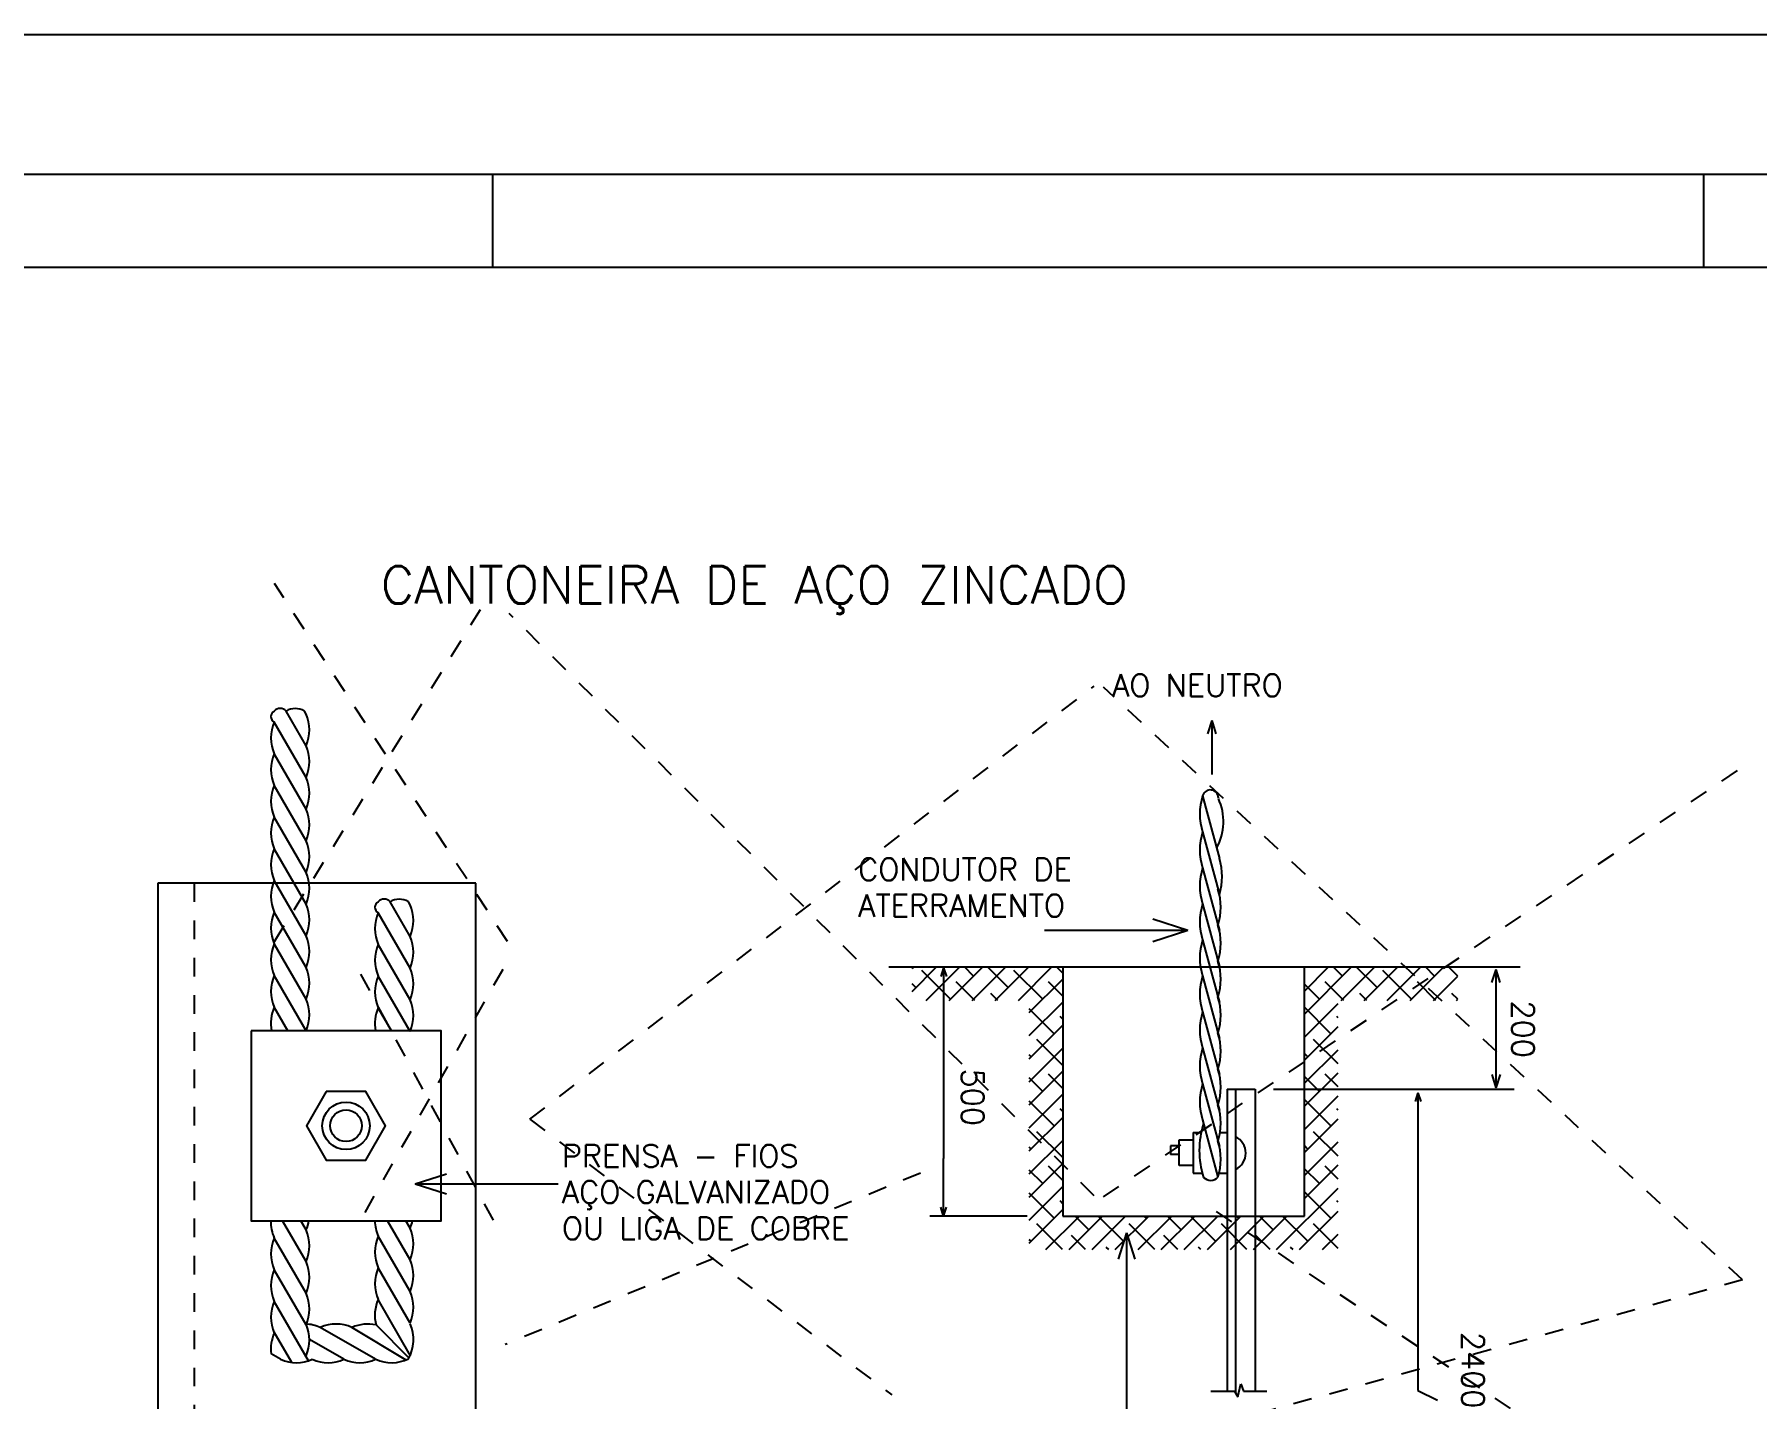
# Model space of a CAD drawing. Extents: x 44 to 87.6, y -168.1 to -136.9.
# Drawn here: x 59.36 to 68.6, y -144.24 to -136.92 of the extents above; entities that cross this region are included whole.
import ezdxf

# ---------------------------------------------------------------- set-up
doc = ezdxf.new("R2010")
doc.units = 0
doc.header["$LTSCALE"] = 0.4
doc.header["$MEASUREMENT"] = 0
doc.linetypes.add('DOT2', pattern=[0.125, 0, -0.125])
doc.linetypes.add('HIDDEN2', pattern=[0.1875, 0.125, -0.0625])
doc.layers.get('0').update_dxf_attribs({"linetype": 'CONTINUOUS'})
for name, color, linetype in [('CABO', 2, 'CONTINUOUS'), ('FORMATO', 2, 'CONTINUOUS'), ('LIN', 1, 'CONTINUOUS'), ('PECA', 3, 'CONTINUOUS'), ('PROJ', 1, 'HIDDEN2'), ('PTS-LUZ-COTAS', 2, 'DOT2'), ('TEXTO', 4, 'CONTINUOUS')]:
    doc.layers.add(name, color=color, linetype=linetype)
doc.styles.add('ROMANS', font='romans.shx')

# ---------------------------------------------------------------- blocks, each defined once
blk = doc.blocks.new('A1')
at = {"layer": 'FORMATO', "color": 1}
for p, q in [((-42.8, 30.45), (0.75, 30.45)), ((-25, 29.7), (-25, 29.2)), ((-18.5, 29.7), (-18.5, 29.2))]:
    blk.add_line(p, q, dxfattribs=at)
at = {"layer": 'FORMATO'}
blk.add_line((-41.3, 29.7), (0, 29.7), dxfattribs=at)
at = {"layer": 'FORMATO', "color": 8}
blk.add_line((-40.8, 29.2), (-0.5, 29.2), dxfattribs=at)
blk = doc.blocks.new('A1_50')
at = {"layer": 'FORMATO'}
blk.add_blockref('A1', (42.8, 0.75), dxfattribs=at)
blk = doc.blocks.new('*X14')
at = {"color": 0}
for p, q in [((279.7023, 232.4322), (279.8337, 232.5636)), ((279.7023, 232.5559), (279.71, 232.5636)), ((279.9082, 232.3906), (279.7535, 232.5453)), ((279.7775, 232.3836), (279.9575, 232.5636)), ((279.9012, 232.3836), (280.0812, 232.5636)), ((280.039, 232.3836), (279.9392, 232.4835)), ((280.032, 232.5144), (279.9827, 232.5636)), ((280.025, 232.3836), (280.205, 232.5636)), ((280.2176, 232.4525), (280.1065, 232.5636)), ((280.1487, 232.3836), (280.3287, 232.5636)), ((280.4032, 232.3906), (280.2485, 232.5453)), ((280.2724, 232.3836), (280.4524, 232.5636)), ((280.3311, 232.3186), (280.5111, 232.4986)), ((280.5111, 232.4064), (280.4341, 232.4835)), ((280.5111, 232.5302), (280.4777, 232.5636)), ((281.8081, 232.5581), (281.8136, 232.5636)), ((281.8081, 232.4344), (281.9374, 232.5636)), ((281.8081, 232.3106), (282.0611, 232.5636)), ((282.0189, 232.3836), (281.9191, 232.4835)), ((282.0119, 232.5144), (281.9626, 232.5636)), ((282.0049, 232.3836), (282.1849, 232.5636)), ((282.1975, 232.4525), (282.0864, 232.5636)), ((282.1286, 232.3836), (282.3086, 232.5636)), ((282.3831, 232.3906), (282.2284, 232.5453)), ((282.2523, 232.3836), (282.4323, 232.5636)), ((282.3761, 232.3836), (282.5561, 232.5636)), ((282.5138, 232.3836), (282.414, 232.4835)), ((282.5068, 232.5144), (282.4576, 232.5636)), ((282.4998, 232.3836), (282.6309, 232.5147)), ((282.6309, 232.514), (282.5813, 232.5636)), ((279.7226, 232.4525), (279.7023, 232.4728)), ((280.1627, 232.3836), (280.1248, 232.4216)), ((281.8881, 232.3906), (281.8081, 232.4706)), ((282.1426, 232.3836), (282.1047, 232.4216)), ((282.6309, 232.3903), (282.5996, 232.4216)), ((282.6236, 232.3836), (282.6309, 232.391)), ((280.3311, 232.1949), (280.5111, 232.3749)), ((280.4651, 232.205), (280.3311, 232.3389)), ((280.5111, 232.2827), (280.496, 232.2978)), ((281.8081, 232.1869), (281.9881, 232.3669)), ((281.95, 232.205), (281.8081, 232.3469)), ((281.9881, 232.2906), (281.9809, 232.2978)), ((280.3311, 232.0711), (280.5111, 232.2511)), ((281.8081, 232.0632), (281.9881, 232.2432)), ((280.3311, 231.9474), (280.5111, 232.1274)), ((280.5111, 232.0352), (280.3723, 232.1741)), ((281.8081, 231.9394), (281.9881, 232.1194)), ((281.9881, 232.0432), (281.8572, 232.1741)), ((280.3413, 232.0813), (280.3311, 232.0915)), ((281.8262, 232.0813), (281.8081, 232.0994)), ((280.3311, 231.8236), (280.5111, 232.0036)), ((280.4032, 231.8957), (280.3311, 231.9677)), ((280.5111, 231.9115), (280.4341, 231.9885)), ((281.8081, 231.8157), (281.9881, 231.9957)), ((281.8881, 231.8957), (281.8081, 231.9757)), ((281.9881, 231.9194), (281.9191, 231.9885)), ((280.3311, 231.6999), (280.5111, 231.8799)), ((280.4651, 231.7101), (280.3311, 231.844)), ((281.8081, 231.6919), (281.9881, 231.8719)), ((281.95, 231.7101), (281.8081, 231.8519)), ((280.3311, 231.5761), (280.5111, 231.7561)), ((280.5111, 231.7877), (280.496, 231.8029)), ((281.8081, 231.5682), (281.9881, 231.7482)), ((281.9881, 231.7957), (281.9809, 231.8029)), ((280.5111, 231.5402), (280.3723, 231.6791)), ((281.9881, 231.5482), (281.8572, 231.6791)), ((280.3311, 231.4524), (280.5111, 231.6324)), ((280.3413, 231.5863), (280.3311, 231.5965)), ((281.8081, 231.4444), (281.9881, 231.6244)), ((281.8262, 231.5863), (281.8081, 231.6044)), ((280.3311, 231.3286), (280.5111, 231.5086)), ((280.4032, 231.4007), (280.3311, 231.4727)), ((280.5111, 231.4165), (280.4341, 231.4935)), ((281.8081, 231.3207), (281.9881, 231.5007)), ((281.8881, 231.4007), (281.8081, 231.4807)), ((281.9881, 231.4244), (281.9191, 231.4935)), ((280.3311, 231.2049), (280.5111, 231.3849)), ((281.658, 231.0468), (281.9881, 231.377)), ((280.4651, 231.2151), (280.3311, 231.349)), ((280.5111, 231.2927), (280.496, 231.3079)), ((281.95, 231.2151), (281.8081, 231.3569)), ((281.9881, 231.3007), (281.9809, 231.3079)), ((280.3311, 231.0812), (280.5111, 231.2612)), ((280.5096, 231.0468), (280.3723, 231.1841)), ((280.4205, 231.0468), (280.6005, 231.2268)), ((280.5443, 231.0468), (280.7243, 231.2268)), ((280.6507, 231.1532), (280.5771, 231.2268)), ((280.668, 231.0468), (280.848, 231.2268)), ((280.8363, 231.0913), (280.7008, 231.2268)), ((280.7918, 231.0468), (280.9718, 231.2268)), ((281.0046, 231.0468), (280.8672, 231.1841)), ((280.9155, 231.0468), (281.0955, 231.2268)), ((280.96, 231.2151), (280.9483, 231.2268)), ((281.0393, 231.0468), (281.2193, 231.2268)), ((281.1457, 231.1532), (281.0721, 231.2268)), ((281.163, 231.0468), (281.343, 231.2268)), ((281.3313, 231.0913), (281.1958, 231.2268)), ((281.2867, 231.0468), (281.4667, 231.2268)), ((281.4995, 231.0468), (281.3622, 231.1841)), ((281.4105, 231.0468), (281.5905, 231.2268)), ((281.455, 231.2151), (281.4433, 231.2268)), ((281.5342, 231.0468), (281.7142, 231.2268)), ((281.6406, 231.1532), (281.567, 231.2268)), ((281.8262, 231.0913), (281.6908, 231.2268)), ((281.7817, 231.0468), (281.9881, 231.2532)), ((281.9881, 231.0532), (281.8572, 231.1841)), ((280.3413, 231.0913), (280.3311, 231.1015)), ((280.6333, 231.0468), (280.5579, 231.1223)), ((281.1283, 231.0468), (281.0528, 231.1223)), ((281.6233, 231.0468), (281.5478, 231.1223)), ((281.9055, 231.0468), (281.9881, 231.1295)), ((280.7571, 231.0468), (280.7435, 231.0604)), ((281.2521, 231.0468), (281.2385, 231.0604)), ((281.747, 231.0468), (281.7334, 231.0604))]:
    blk.add_line(p, q, dxfattribs=at)

msp = doc.modelspace()

# ---------------------------------------------------------------- linework, layer by layer
at = {"layer": 'CABO'}
for p, q in [((60.8145, -140.7332), (60.7073, -140.5475)), ((60.8145, -140.5632), (60.8055, -140.5475)), ((60.8145, -140.9032), (60.6433, -140.6066)), ((60.8145, -141.0732), (60.6433, -140.7766)), ((60.8145, -141.2432), (60.6433, -140.9466)), ((60.8145, -141.4132), (60.6433, -141.1166)), ((60.8145, -141.5832), (60.6433, -141.2866)), ((60.8145, -141.7532), (60.6433, -141.4566)), ((61.3727, -141.7566), (61.2655, -141.5709)), ((61.3727, -141.5866), (61.3636, -141.5709)), ((60.8145, -141.9232), (60.6433, -141.6266)), ((61.3727, -141.9266), (61.2015, -141.63)), ((60.8145, -142.0932), (60.6433, -141.7966)), ((61.3727, -142.0966), (61.2015, -141.8)), ((60.8145, -142.2632), (60.6433, -141.9666)), ((61.3727, -142.2666), (61.2015, -141.97)), ((60.7164, -142.2632), (60.6433, -142.1366)), ((61.2726, -142.2632), (61.2015, -142.14)), ((60.8145, -143.5022), (60.6881, -143.2832)), ((60.8145, -143.3322), (60.7863, -143.2832)), ((61.3727, -143.6622), (61.2015, -143.3656)), ((61.3727, -143.4922), (61.2521, -143.2832)), ((61.3727, -143.3222), (61.3502, -143.2832)), ((60.8145, -143.6722), (60.6433, -143.3756)), ((60.8145, -143.8422), (60.6433, -143.5456)), ((61.3727, -143.8322), (61.2015, -143.5356)), ((60.827, -144.0344), (60.6433, -143.7163)), ((61.3751, -144.0075), (61.2015, -143.7056)), ((60.7375, -144.0432), (60.6433, -143.8801)), ((61.0174, -144.0266), (60.8326, -143.9199)), ((61.1874, -144.0266), (60.8908, -143.8553)), ((61.3507, -144.0319), (61.0608, -143.8553)), ((61.1898, -143.842), (61.3667, -144.0192)), ((60.6774, -144.0266), (60.627, -143.9975))]:
    msp.add_line(p, q, dxfattribs=at)
for centre, radius, start, end in [((60.6585, -140.5771), 0.0332, 117.14585, 242.85415), ((60.6753, -140.5766), 0.0433, 42.33684, 137.66316), ((60.7564, -140.6266), 0.0931, 58.1866, 121.8134), ((60.6237, -140.6482), 0.2089, 335.99422, 24.00578), ((60.8342, -140.6916), 0.2089, 155.99422, 204.00578), ((60.8342, -140.8616), 0.2089, 155.99422, 204.00578), ((60.6237, -140.8182), 0.2089, 335.99422, 24.00578), ((60.8342, -141.0316), 0.2089, 155.99422, 204.00578), ((60.6237, -140.9882), 0.2089, 335.99422, 24.00578), ((60.8342, -141.2016), 0.2089, 155.99422, 204.00578), ((60.6237, -141.1582), 0.2089, 335.99422, 24.00578), ((60.8342, -141.3716), 0.2089, 155.99422, 204.00578), ((60.6237, -141.3282), 0.2089, 335.99422, 24.00578), ((60.6237, -141.4982), 0.2089, 335.99422, 24.00578), ((60.8342, -141.5416), 0.2089, 155.99422, 204.00578), ((60.6237, -141.6682), 0.2089, 335.99422, 24.00578), ((61.2167, -141.6005), 0.0332, 117.14585, 242.85415), ((61.2335, -141.6), 0.0433, 42.33684, 137.66316), ((61.3146, -141.6514), 0.0943, 58.6324, 121.3676), ((61.1819, -141.6716), 0.2089, 335.99422, 24.00578), ((60.8342, -141.7116), 0.2089, 155.99422, 204.00578), ((61.3923, -141.715), 0.2089, 155.99422, 204.00578), ((60.6237, -141.8382), 0.2089, 335.99422, 24.00578), ((61.1819, -141.8416), 0.2089, 335.99422, 24.00578), ((60.8342, -141.8816), 0.2089, 155.99422, 204.00578), ((61.3923, -141.885), 0.2089, 155.99422, 204.00578), ((60.8342, -142.0516), 0.2089, 155.99422, 204.00578), ((60.6237, -142.0082), 0.2089, 335.99422, 24.00578), ((61.3923, -142.055), 0.2089, 155.99422, 204.00578), ((61.1819, -142.0116), 0.2089, 335.99422, 24.00578), ((60.8342, -142.2216), 0.2089, 155.99422, 191.47831), ((60.6237, -142.1782), 0.2089, 335.99422, 24.00578), ((61.3923, -142.225), 0.2089, 155.99422, 190.52501), ((61.1819, -142.1816), 0.2089, 335.99422, 24.00578), ((60.8342, -143.2906), 0.2089, 177.96892, 204.00578), ((60.6237, -143.2472), 0.2089, 335.99422, 350.07318), ((60.6237, -143.4172), 0.2089, 335.99422, 24.00578), ((61.3923, -143.2806), 0.2089, 180.71539, 204.00578), ((61.3923, -143.4506), 0.2089, 155.99422, 204.00578), ((61.1819, -143.2372), 0.2089, 335.99422, 347.27232), ((61.1819, -143.4072), 0.2089, 335.99422, 24.00578), ((60.8342, -143.4606), 0.2089, 155.99422, 204.00578), ((60.8342, -143.6306), 0.2089, 155.99422, 204.00578), ((60.6237, -143.5872), 0.2089, 335.99422, 24.00578), ((61.3923, -143.6206), 0.2089, 155.99422, 204.00578), ((61.1819, -143.5772), 0.2089, 335.99422, 24.00578), ((60.8342, -143.8006), 0.2089, 155.99422, 204.00578), ((60.6237, -143.7572), 0.2089, 335.99422, 24.00578), ((61.3923, -143.7906), 0.2089, 155.99422, 194.23378), ((61.1819, -143.7472), 0.2089, 335.99422, 24.00578), ((60.8342, -143.9706), 0.2089, 155.99422, 187.38854), ((60.8058, -144.0462), 0.2089, 65.99422, 88.36619), ((60.6237, -143.9229), 0.2089, 335.99422, 24.00578), ((60.9758, -144.0462), 0.2089, 65.99422, 114.00578), ((61.1458, -144.0462), 0.2089, 77.83325, 114.00578), ((61.1819, -143.9218), 0.2089, 330.77368, 24.00578), ((60.7624, -143.8357), 0.2089, 245.99422, 294.00578), ((60.9324, -143.8357), 0.2089, 245.99422, 294.00578), ((61.1024, -143.8357), 0.2089, 245.99422, 294.00578), ((61.2732, -143.8357), 0.2089, 245.99422, 295.83033)]:
    msp.add_arc(centre, radius, start, end, dxfattribs=at)
at = {"layer": 'LIN'}
for p, q in [((65.6754, -140.5987), (65.6529, -140.669)), ((65.6754, -140.5987), (65.6754, -140.8869)), ((65.6754, -140.5987), (65.6979, -140.669)), ((65.5464, -141.7249), (65.3589, -141.6648)), ((65.5464, -141.7249), (64.7778, -141.7249)), ((65.5464, -141.7249), (65.3589, -141.785)), ((64.2366, -141.9251), (64.2215, -141.972)), ((64.2366, -141.9251), (64.2366, -142.9491)), ((64.2366, -141.9251), (64.2516, -141.972)), ((64.8763, -141.9206), (66.1733, -141.9206)), ((67.1999, -141.9343), (67.1774, -142.0047)), ((67.1999, -141.9343), (67.1999, -142.2808)), ((67.1999, -141.9343), (67.2224, -142.0047)), ((67.2028, -142.569), (67.2028, -142.2808)), ((67.2028, -142.569), (67.1803, -142.4987)), ((67.2028, -142.569), (67.2254, -142.4987)), ((66.0076, -142.5759), (67.2996, -142.5759)), ((66.782, -142.5964), (66.767, -142.6433)), ((66.782, -142.5964), (66.782, -144.1938)), ((66.782, -142.5964), (66.797, -142.6433)), ((64.2366, -143.2576), (64.2366, -142.9491)), ((61.3995, -143.0843), (61.5683, -143.0302)), ((61.3995, -143.0843), (62.1681, -143.0843)), ((61.3995, -143.0843), (61.5683, -143.1384)), ((61.4569, -143.0843), (62.1063, -143.0843)), ((64.6846, -143.2574), (64.1629, -143.2574)), ((64.2366, -143.2576), (64.2215, -143.2107)), ((64.2366, -143.2576), (64.2516, -143.2107)), ((65.2182, -143.3483), (65.1731, -143.489)), ((65.2182, -143.3483), (65.2182, -144.5275)), ((65.2182, -143.3483), (65.2633, -143.489)), ((66.782, -144.1938), (66.8874, -144.2463))]:
    msp.add_line(p, q, dxfattribs=at)
at = {"layer": 'LIN', "color": 2}
for p, q in [((65.6265, -141.0031), (65.7165, -141.3389)), ((65.6265, -141.1962), (65.7165, -141.5321)), ((65.6265, -141.3894), (65.7165, -141.7253)), ((65.6265, -141.5826), (65.7165, -141.9185)), ((65.6265, -141.7758), (65.7165, -142.1117)), ((65.6265, -141.969), (65.7165, -142.3049)), ((65.6265, -142.1622), (65.7165, -142.498)), ((65.6265, -142.3553), (65.7165, -142.6912)), ((65.6265, -142.5485), (65.7165, -142.8844)), ((65.7583, -142.5759), (65.7583, -144.2001)), ((65.7583, -142.5759), (65.9083, -142.5759)), ((65.8028, -142.5759), (65.8028, -144.2077)), ((65.9083, -142.5759), (65.9083, -144.2001)), ((65.5754, -142.81), (65.5754, -143.0277)), ((65.5754, -142.81), (65.6156, -142.81)), ((65.6265, -142.7417), (65.7089, -143.0491)), ((65.7168, -142.81), (65.7583, -142.81)), ((65.4535, -142.8805), (65.4535, -142.9271)), ((65.5008, -142.8805), (65.4535, -142.8805)), ((65.5008, -142.9861), (65.5008, -142.8489)), ((65.5008, -142.8489), (65.5754, -142.8489)), ((65.5008, -142.9271), (65.4535, -142.9271)), ((65.5754, -142.9861), (65.5008, -142.9861)), ((65.5754, -143.0277), (65.6295, -143.0277)), ((65.7106, -143.0277), (65.7583, -143.0277)), ((65.6701, -144.1981), (65.7969, -144.1981)), ((65.7969, -144.1981), (65.8152, -144.228)), ((65.8152, -144.228), (65.8319, -144.1581)), ((65.8319, -144.1581), (65.8453, -144.1981)), ((65.8453, -144.1981), (65.9721, -144.1981))]:
    msp.add_line(p, q, dxfattribs=at)
at = {"layer": 'LIN', "color": 3}
for p, q in [((60.0184, -141.4715), (60.0184, -144.6049)), ((61.7257, -141.4715), (60.0184, -141.4715)), ((61.7257, -144.6049), (61.7257, -141.4715)), ((63.9419, -141.9206), (64.8763, -141.9206)), ((64.8763, -141.9206), (64.8763, -143.2574)), ((66.1733, -143.2574), (66.1733, -141.9206)), ((66.1733, -141.9206), (67.3308, -141.9206)), ((64.8763, -143.2574), (66.1733, -143.2574))]:
    msp.add_line(p, q, dxfattribs=at)
at = {"layer": 'LIN', "color": 2}
for centre, radius, start, end in [((65.93, -141.0996), 0.3185, 162.34592, 197.65408), ((65.6682, -141.0137), 0.0431, 359.72189, 165.74431), ((65.4483, -141.1405), 0.2904, 330.66638, 25.20158), ((65.93, -141.2928), 0.3185, 162.34592, 197.65408), ((65.93, -141.486), 0.3185, 162.34592, 197.65408), ((65.413, -141.4355), 0.3185, 342.34592, 17.65408), ((65.4054, -141.6002), 0.3185, 342.34592, 17.65408), ((65.93, -141.6792), 0.3185, 162.34592, 197.65408), ((65.4054, -141.7934), 0.3185, 342.34592, 17.65408), ((65.93, -141.8724), 0.3185, 162.34592, 197.65408), ((65.93, -142.0656), 0.3185, 162.34592, 197.65408), ((65.4054, -141.9866), 0.3185, 342.34592, 17.65408), ((65.93, -142.2588), 0.3185, 162.34592, 197.65408), ((65.4054, -142.1798), 0.3185, 342.34592, 17.65408), ((65.4054, -142.373), 0.3185, 342.34592, 17.65408), ((65.93, -142.4519), 0.3185, 162.34592, 197.65408), ((65.4054, -142.5661), 0.3185, 342.34592, 17.65408), ((65.93, -142.6451), 0.3185, 162.34592, 197.65408), ((65.4054, -142.7593), 0.3185, 342.34592, 17.65408), ((66.0867, -142.9052), 0.4778, 162.34592, 197.65408), ((65.4054, -142.9525), 0.3185, 342.34592, 17.65408), ((65.7607, -142.9199), 0.0975, 295.58106, 64.41894), ((65.6697, -143.0122), 0.0538, 224.71022, 316.67974)]:
    msp.add_arc(centre, radius, start, end, dxfattribs=at)
at = {"layer": 'PECA'}
msp.add_lwpolyline([(60.5188, -142.2632), (60.5188, -143.2832), (61.5388, -143.2832), (61.5388, -142.2632)], close=True, dxfattribs=at)
at = {"layer": 'PECA', "color": 2}
msp.add_lwpolyline([(60.9225, -142.5892), (60.8163, -142.7732), (60.9225, -142.9572), (61.135, -142.9572), (61.2413, -142.7732), (61.135, -142.5892)], close=True, dxfattribs=at)
for radius in [0.1275, 0.085]:
    msp.add_circle((61.0288, -142.7732), radius, dxfattribs=at)
at = {"layer": 'PROJ', "color": 2}
msp.add_line((60.2135, -141.4715), (60.2135, -144.6049), dxfattribs=at)
at = {"layer": 'PTS-LUZ-COTAS'}
for p, q in [((61.8946, -141.7836), (60.6446, -139.8634)), ((60.6446, -141.7836), (61.7502, -140.0016)), ((65.0446, -143.1483), (61.9051, -140.0239)), ((62.0161, -142.7383), (65.0446, -140.4134)), ((68.5249, -143.6007), (65.0946, -140.4196)), ((65.0946, -143.1548), (68.5248, -140.8484)), ((61.8196, -143.2803), (61.0946, -141.9336)), ((61.8696, -141.9336), (61.0946, -143.2982)), ((62.0161, -142.7383), (63.9576, -144.2175)), ((64.1124, -143.0271), (61.8828, -143.9478)), ((65.699, -143.2334), (67.9446, -144.7358)), ((68.5249, -143.6007), (65.5443, -144.4238))]:
    msp.add_line(p, q, dxfattribs=at)

# ---------------------------------------------------------------- block references
msp.add_blockref('A1_50', (44.0158, -168.1156))
at = {"layer": 'LIN', "color": 2}
msp.add_blockref('*X14', (-215.6348, -374.4842), dxfattribs=at)

# ---------------------------------------------------------------- texts
at = {"layer": 'TEXTO', "color": 4, "style": 'ROMANS'}
msp.add_text('CANTONEIRA DE AÇO ZINCADO', height=0.2, dxfattribs=at).set_placement((61.215, -139.97))
at = {"layer": 'TEXTO', "style": 'ROMANS'}
for s, p in [('AO NEUTRO', (65.1411, -140.4686)), ('CONDUTOR DE', (63.7776, -141.4569)), ('ATERRAMENTO', (63.7776, -141.6512)), ('PRENSA - FIOS', (62.1875, -142.9945)), ('AÇO GALVANIZADO', (62.1875, -143.1887)), ('OU LIGA DE COBRE', (62.1875, -143.383))]:
    msp.add_text(s, height=0.12, dxfattribs=at).set_placement(p)
for s, p in [('200', (67.286, -142.1004)), ('500', (64.3329, -142.4659)), ('2400', (67.0175, -143.8793))]:
    msp.add_text(s, height=0.12, rotation=270, dxfattribs=at).set_placement(p)

doc.saveas('drawing.dxf')
